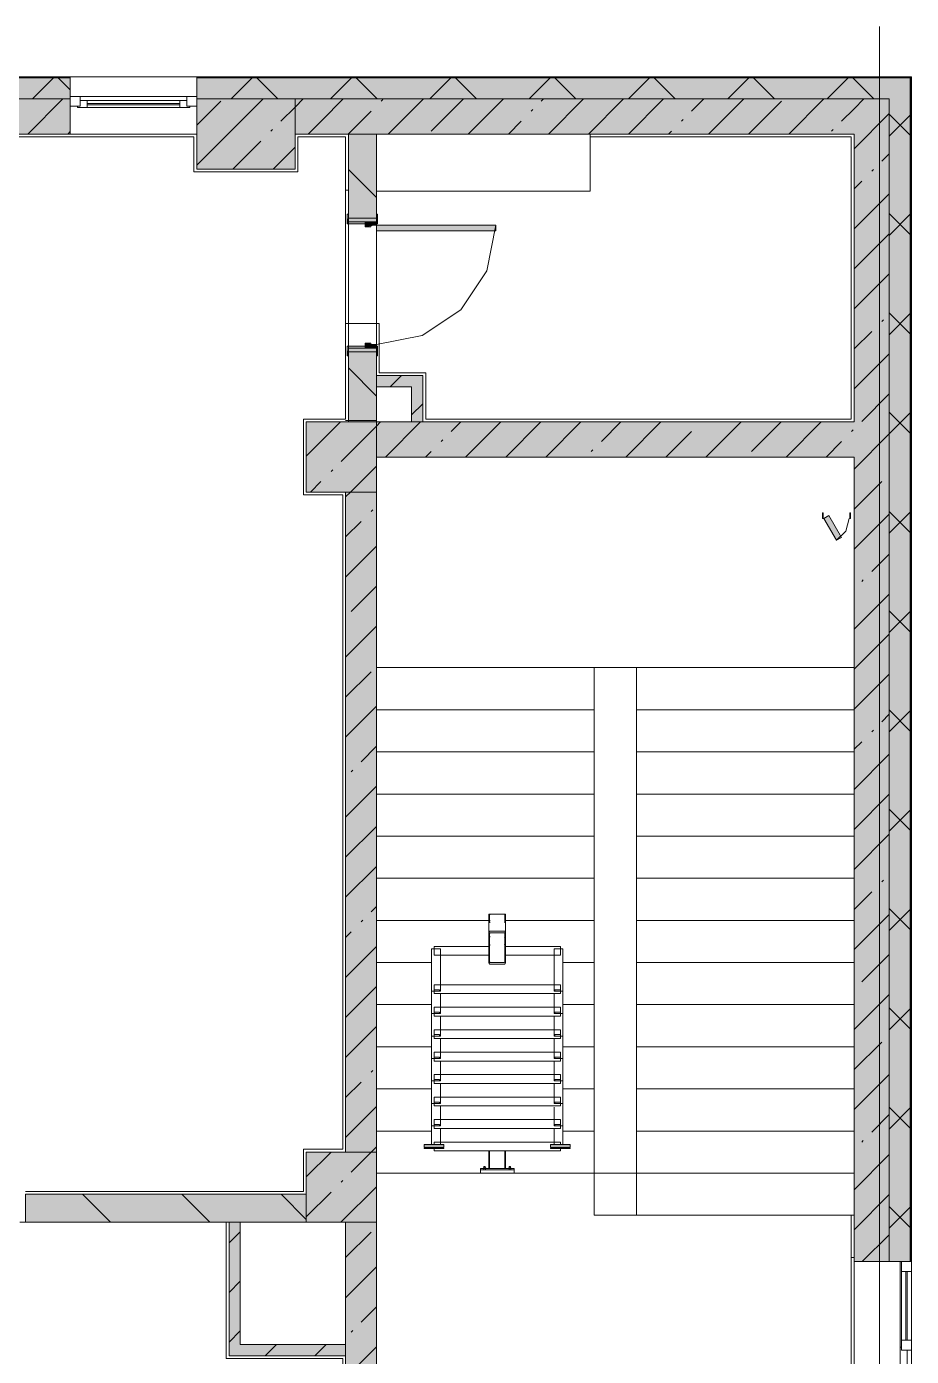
# Model space of a CAD drawing. Header units: millimetres. Extents: x -3817 to 677485, y -22715 to 103890.
# Drawn here: x 24887.7 to 24937.3, y -19505.9 to -19431.3 of the extents above; entities that cross this region are included whole.
import ezdxf

# ---------------------------------------------------------------- set-up
doc = ezdxf.new("R2010")
doc.units = ezdxf.units.MM
doc.layers.add('PDF _Геометрия', color=7, linetype='Continuous', true_color=0x1d1d1d)
doc.layers.add('PDF _Сплошная заливка', color=7, linetype='Continuous', true_color=0xffffff)

msp = doc.modelspace()

# ---------------------------------------------------------------- hatches: boundary and pattern name
at = {"layer": 'PDF _Сплошная заливка', "transparency": 33554559}
h = msp.add_hatch(color=256, dxfattribs=at)
h.paths.add_polyline_path([(24937.206, -19435.375), (24937.206, -19434.194), (24897.209, -19434.194), (24897.209, -19435.375), (24936.025, -19435.375)], flags=0)
h.paths.add_polyline_path([(24872.408, -19435.375), (24872.408, -19434.194), (24861.385, -19434.194), (24861.414, -19435.375), (24868.754, -19435.375)], flags=0)
h.paths.add_polyline_path([(24879.495, -19435.375), (24890.122, -19435.375), (24890.122, -19434.194), (24879.495, -19434.194)], flags=0)
h.paths.add_polyline_path([(24809.812, -19435.375), (24809.812, -19434.194), (24799.576, -19434.194), (24799.576, -19435.375)], flags=0)
h.paths.add_polyline_path([(24781.306, -19435.375), (24792.49, -19435.375), (24792.49, -19434.194), (24781.306, -19434.194)], flags=0)
h.paths.add_polyline_path([(24775.164, -19435.375), (24775.164, -19434.194), (24765.716, -19434.194), (24765.716, -19435.375)], flags=0)
h.paths.add_polyline_path([(24816.898, -19435.375), (24827.131, -19435.375), (24827.131, -19434.194), (24816.898, -19434.194), (24816.898, -19434.688)], flags=0)
h.paths.add_polyline_path([(24685.876, -19435.375), (24685.876, -19434.194), (24685.718, -19434.194), (24685.718, -19435.375)], flags=0)
h.paths.add_polyline_path([(24845.24, -19435.375), (24854.299, -19435.375), (24854.299, -19434.194), (24845.24, -19434.194)], flags=0)
h.paths.add_polyline_path([(24747.606, -19435.375), (24747.606, -19434.194), (24711.859, -19434.194), (24711.859, -19435.375), (24744.85, -19435.375)], flags=0)
h = msp.add_hatch(color=256, dxfattribs=at)
h.paths.add_polyline_path([(24866.897, -19437.343), (24872.408, -19437.343), (24872.408, -19435.375), (24865.322, -19435.375), (24865.322, -19437.343), (24866.798, -19437.343)], flags=0)
h.paths.add_polyline_path([(24854.299, -19437.343), (24854.299, -19435.375), (24845.24, -19435.375), (24845.24, -19437.343), (24854.073, -19437.343)], flags=0)
h.paths.add_polyline_path([(24904.215, -19437.343), (24904.215, -19435.375), (24902.719, -19435.375), (24902.719, -19437.343)], flags=0)
h.paths.add_polyline_path([(24883.435, -19437.343), (24890.122, -19437.343), (24890.122, -19435.375), (24879.495, -19435.375), (24879.495, -19437.343)], flags=0)
h.paths.add_polyline_path([(24765.716, -19437.343), (24775.164, -19437.343), (24775.164, -19435.375), (24765.716, -19435.375)], flags=0)
h.paths.add_polyline_path([(24809.812, -19437.343), (24809.812, -19435.375), (24799.576, -19435.375), (24799.576, -19437.343)], flags=0)
h.paths.add_polyline_path([(24818.67, -19437.343), (24820.044, -19437.343), (24820.044, -19435.375), (24816.898, -19435.375), (24816.898, -19437.343), (24818.572, -19437.343)], flags=0)
h.paths.add_polyline_path([(24792.49, -19437.343), (24792.49, -19435.375), (24787.132, -19435.375), (24787.132, -19437.343)], flags=0)
h.paths.add_polyline_path([(24826.544, -19437.343), (24827.131, -19437.343), (24827.131, -19435.375), (24825.556, -19435.375), (24825.556, -19437.343)], flags=0)
h.paths.add_polyline_path([(24747.606, -19437.343), (24747.606, -19435.375), (24744.85, -19435.375), (24744.85, -19437.343), (24747.567, -19437.343)], flags=0)
for points in [[(24905.457, -19437.343), (24934.056, -19437.343), (24934.056, -19435.375), (24904.215, -19435.375), (24904.215, -19437.343)], [(24909.254, -19451.516), (24909.884, -19451.516), (24909.884, -19450.886), (24907.285, -19450.886), (24907.285, -19451.516)], [(24934.056, -19455.453), (24934.056, -19453.485), (24907.285, -19453.485), (24907.285, -19455.453), (24927.478, -19455.453)]]:
    msp.add_hatch(color=256, dxfattribs=at).paths.add_polyline_path(points)
h = msp.add_hatch(color=256, dxfattribs=at)
h.paths.add_polyline_path([(24936.025, -19605.841), (24937.206, -19605.841), (24937.206, -19543.245), (24936.025, -19543.245), (24936.025, -19604.66)], flags=0)
h.paths.add_polyline_path([(24937.206, -19533.796), (24937.206, -19518.679), (24936.025, -19518.679), (24936.025, -19533.796)], flags=0)
h.paths.add_polyline_path([(24937.206, -19500.57), (24937.206, -19435.375), (24936.025, -19435.375), (24936.025, -19500.57)], flags=0)
at = {"layer": 'PDF _Сплошная заливка', "true_color": 0xe2e2e2, "transparency": 33554559}
msp.add_hatch(color=254, dxfattribs=at).paths.add_polyline_path([(24912.797, -19442.776), (24913.978, -19442.776), (24913.978, -19442.461), (24907.285, -19442.461), (24907.285, -19442.776)])
at = {"layer": 'PDF _Сплошная заливка', "transparency": 33554559}
h = msp.add_hatch(color=256, dxfattribs=at)
h.paths.add_polyline_path([(24905.553, -19522.144), (24907.285, -19522.144), (24907.285, -19518.837), (24905.553, -19518.837), (24905.553, -19521.986)], flags=0)
h.paths.add_polyline_path([(24906.892, -19507.42), (24907.285, -19507.42), (24907.285, -19498.365), (24905.553, -19498.365), (24905.553, -19507.42), (24906.656, -19507.42)], flags=0)
h.paths.add_polyline_path([(24905.648, -19494.428), (24907.285, -19494.428), (24907.285, -19457.421), (24905.553, -19457.421), (24905.553, -19494.428)], flags=0)
h = msp.add_hatch(color=256, dxfattribs=at)
h.paths.add_polyline_path([(24903.349, -19498.365), (24903.349, -19496.79), (24887.605, -19496.79), (24887.605, -19498.365), (24899.648, -19498.365)], flags=0)
h.paths.add_polyline_path([(24861.382, -19498.365), (24861.382, -19496.79), (24825.556, -19496.79), (24825.556, -19498.365), (24854.073, -19498.365)], flags=0)
h.paths.add_polyline_path([(24876.188, -19498.365), (24876.188, -19496.79), (24865.318, -19496.79), (24865.318, -19498.365), (24868.754, -19498.365)], flags=0)
h.paths.add_polyline_path([(24804.061, -19498.365), (24804.061, -19496.79), (24762.172, -19496.79), (24762.172, -19498.365), (24795.349, -19498.365)], flags=0)
h.paths.add_polyline_path([(24821.619, -19498.365), (24821.619, -19496.79), (24815.478, -19496.79), (24815.478, -19498.365)], flags=0)
h.paths.add_polyline_path([(24747.37, -19498.365), (24750.756, -19498.365), (24750.756, -19496.79), (24747.37, -19496.79)], flags=0)

# ---------------------------------------------------------------- linework, layer by layer
at = {"layer": 'PDF _Геометрия', "color": 253, "lineweight": 9, "true_color": 0xaaaaaa}
for points in [[(24935.473, -19618.882), (24935.473, -19525.301), (24935.473, -19524.901), (24935.473, -19431.319)], [(24887.605, -19496.633), (24903.191, -19496.633), (24903.191, -19494.271), (24905.396, -19494.271), (24905.396, -19457.579), (24903.191, -19457.579), (24903.191, -19453.327), (24905.553, -19453.327), (24905.553, -19437.501), (24902.876, -19437.501), (24902.876, -19439.469), (24897.051, -19439.469), (24897.051, -19437.501), (24867.054, -19437.501)], [(24867.054, -19437.501), (24897.051, -19437.501), (24897.051, -19439.469), (24902.876, -19439.469), (24902.876, -19437.501), (24905.553, -19437.501), (24905.553, -19440.493), (24905.711, -19440.493), (24905.553, -19440.493), (24905.553, -19447.973), (24907.443, -19447.973), (24907.443, -19450.729), (24910.041, -19450.729), (24910.041, -19453.327), (24933.899, -19453.327), (24933.899, -19437.501), (24919.253, -19437.501), (24933.899, -19437.501), (24933.899, -19453.327), (24910.041, -19453.327), (24910.041, -19450.729), (24907.443, -19450.729), (24907.443, -19447.973), (24907.285, -19447.973)], [(24919.253, -19437.343), (24919.253, -19440.556), (24919.253, -19437.343), (24907.285, -19437.343), (24907.285, -19440.556), (24919.253, -19440.556), (24907.285, -19440.556)], [(24907.285, -19449.154), (24909.847, -19448.645), (24912.018, -19447.194), (24913.469, -19445.023), (24913.978, -19442.461)], [(24905.711, -19447.973), (24905.553, -19447.973), (24905.553, -19453.327), (24903.191, -19453.327), (24903.191, -19457.579), (24905.396, -19457.579), (24905.396, -19494.271), (24903.191, -19494.271), (24903.191, -19496.633), (24887.605, -19496.633)], [(24907.285, -19453.485), (24909.254, -19453.485)], [(24909.884, -19453.485), (24934.056, -19453.485)], [(24933.781, -19458.898), (24933.591, -19459.606), (24933.072, -19460.125)], [(24907.285, -19495.609), (24913.108, -19495.609)], [(24914.997, -19495.609), (24919.49, -19495.609), (24907.285, -19495.609), (24907.285, -19506.987)], [(24933.891, -19500.333), (24934.056, -19500.333), (24933.891, -19500.333), (24933.891, -19497.971), (24921.852, -19497.971), (24921.852, -19495.609), (24914.997, -19495.609), (24921.852, -19495.609)], [(24933.891, -19520.411), (24933.891, -19497.971), (24919.49, -19497.971), (24919.49, -19495.609)], [(24898.861, -19498.365), (24898.861, -19506.002), (24905.396, -19506.002), (24905.396, -19507.42), (24905.49, -19507.42), (24905.396, -19507.42), (24905.396, -19506.002), (24898.861, -19506.002), (24898.861, -19498.365), (24887.29, -19498.365), (24887.605, -19498.365)], [(24936.647, -19518.679), (24936.647, -19518.27), (24936.647, -19518.679), (24934.056, -19518.679), (24934.056, -19500.57), (24936.647, -19500.57), (24936.647, -19505.388), (24936.647, -19500.57)], [(24934.056, -19518.679), (24934.056, -19500.57)]]:
    msp.add_lwpolyline(points, dxfattribs=at)
at = {"layer": 'PDF _Геометрия', "color": 7, "lineweight": 9}
for points in [[(24892.484, -19434.131), (24890.122, -19434.131), (24890.122, -19435.375), (24890.122, -19437.343), (24879.495, -19437.343), (24879.495, -19435.375), (24890.122, -19435.375), (24890.122, -19437.343), (24897.207, -19437.343)], [(24890.122, -19434.17), (24879.495, -19434.17)], [(24890.122, -19434.194), (24879.495, -19434.194)], [(24888.001, -19435.375), (24889.182, -19434.194)], [(24890.122, -19434.871), (24889.445, -19434.194)], [(24890.122, -19434.131), (24897.209, -19434.131)], [(24909.254, -19453.485), (24907.285, -19453.485), (24907.285, -19455.453), (24934.056, -19455.453), (24934.056, -19500.57), (24936.025, -19500.57), (24937.269, -19500.57), (24937.269, -19435.375), (24937.269, -19434.17), (24937.269, -19434.131), (24897.209, -19434.131), (24897.209, -19435.375), (24897.209, -19434.131), (24894.847, -19434.131)], [(24937.229, -19500.57), (24937.229, -19435.375), (24937.229, -19434.194), (24937.229, -19434.17), (24897.209, -19434.17)], [(24936.647, -19500.57), (24937.206, -19500.57), (24937.206, -19435.375), (24937.206, -19434.194), (24897.209, -19434.194)], [(24899.136, -19435.375), (24900.317, -19434.194)], [(24901.762, -19435.375), (24900.581, -19434.194)], [(24904.703, -19435.375), (24905.884, -19434.194)], [(24907.329, -19435.375), (24906.148, -19434.194)], [(24910.271, -19435.375), (24911.452, -19434.194)], [(24912.897, -19435.375), (24911.716, -19434.194)], [(24915.838, -19435.375), (24917.019, -19434.194)], [(24918.464, -19435.375), (24917.283, -19434.194)], [(24921.406, -19435.375), (24922.587, -19434.194)], [(24924.032, -19435.375), (24922.851, -19434.194)], [(24926.974, -19435.375), (24928.155, -19434.194)], [(24929.6, -19435.375), (24928.419, -19434.194)], [(24932.541, -19435.375), (24933.722, -19434.194)], [(24935.167, -19435.375), (24933.986, -19434.194)], [(24887.737, -19437.343), (24889.705, -19435.375)], [(24897.209, -19435.233), (24890.122, -19435.233)], [(24897.207, -19439.098), (24900.93, -19435.375)], [(24901.928, -19436.622), (24902.719, -19435.831), (24903.175, -19435.375)], [(24903.452, -19437.343), (24904.215, -19436.58), (24905.42, -19435.375)], [(24907.942, -19437.343), (24909.91, -19435.375)], [(24910.347, -19437.183), (24912.155, -19435.375)], [(24912.432, -19437.343), (24914.4, -19435.375)], [(24916.521, -19435.499), (24916.645, -19435.375)], [(24916.922, -19437.343), (24918.89, -19435.375)], [(24919.167, -19437.343), (24921.135, -19435.375)], [(24921.412, -19437.343), (24923.38, -19435.375)], [(24924.94, -19436.06), (24925.625, -19435.375)], [(24925.901, -19437.343), (24927.87, -19435.375)], [(24930.391, -19437.343), (24932.36, -19435.375)], [(24933.358, -19436.622), (24934.056, -19435.924), (24934.605, -19435.375)], [(24890.122, -19435.784), (24890.674, -19435.784)], [(24896.815, -19435.863), (24890.516, -19435.863)], [(24891.067, -19435.863), (24891.067, -19435.469)], [(24891.067, -19435.627), (24896.264, -19435.627)], [(24896.264, -19435.706), (24891.067, -19435.706)], [(24896.264, -19435.863), (24896.264, -19435.469)], [(24896.658, -19435.784), (24897.207, -19435.784)], [(24897.207, -19436.853), (24898.561, -19435.499)], [(24905.697, -19437.343), (24906.98, -19436.06)], [(24907.541, -19435.499), (24907.634, -19435.406)], [(24915.96, -19436.06), (24916.053, -19435.967)], [(24928.146, -19437.343), (24929.991, -19435.499)], [(24914.677, -19437.343), (24915.398, -19436.622)], [(24924.378, -19436.622), (24924.472, -19436.528)], [(24934.056, -19438.169), (24936.025, -19436.2)], [(24937.206, -19437.413), (24936.025, -19436.232)], [(24936.025, -19437.459), (24937.206, -19436.278)], [(24889.982, -19437.343), (24890.122, -19437.203)], [(24901.367, -19437.183), (24901.461, -19437.089)], [(24902.719, -19437.343), (24904.215, -19437.343), (24905.711, -19437.343)], [(24907.285, -19441.831), (24907.285, -19437.343), (24905.711, -19437.343), (24905.711, -19441.831)], [(24907.285, -19437.343), (24934.056, -19437.343), (24934.056, -19453.485), (24909.884, -19453.485)], [(24919.253, -19439.902), (24919.253, -19437.343), (24919.253, -19439.902)], [(24923.657, -19437.343), (24923.817, -19437.183)], [(24932.797, -19437.183), (24932.89, -19437.089)], [(24899.238, -19439.312), (24900.806, -19437.744)], [(24901.483, -19439.312), (24902.719, -19438.076)], [(24935.603, -19438.867), (24936.025, -19438.445)], [(24907.285, -19440.899), (24905.711, -19439.324)], [(24935.042, -19439.428), (24935.135, -19439.334)], [(24919.268, -19440.493), (24919.268, -19439.902), (24919.268, -19440.493)], [(24934.056, -19440.414), (24934.481, -19439.989)], [(24934.056, -19442.659), (24936.025, -19440.69)], [(24905.711, -19442.068), (24907.285, -19442.068)], [(24937.206, -19442.981), (24936.025, -19441.8)], [(24936.025, -19443.027), (24937.206, -19441.846)], [(24905.711, -19449.233), (24905.711, -19442.383)], [(24907.285, -19442.776), (24907.285, -19449.233)], [(24934.056, -19444.904), (24936.025, -19442.935)], [(24934.056, -19447.149), (24936.025, -19445.18)], [(24935.603, -19447.846), (24935.697, -19447.753)], [(24937.206, -19448.549), (24936.025, -19447.368)], [(24936.025, -19448.594), (24937.206, -19447.413)], [(24934.056, -19449.394), (24935.042, -19448.408)], [(24907.285, -19449.548), (24905.711, -19449.548)], [(24905.711, -19449.784), (24905.711, -19453.485), (24907.285, -19453.485), (24907.285, -19451.516), (24909.254, -19451.516), (24909.254, -19453.485), (24909.884, -19453.485), (24909.884, -19451.516), (24909.884, -19450.886), (24907.285, -19450.886), (24907.285, -19449.784)], [(24934.056, -19451.639), (24936.025, -19449.67)], [(24907.285, -19452.034), (24905.711, -19450.459)], [(24907.285, -19450.886), (24907.285, -19451.516)], [(24908.049, -19451.516), (24908.679, -19450.886)], [(24909.254, -19453.095), (24909.884, -19452.465)], [(24934.481, -19453.459), (24936.025, -19451.915)], [(24937.206, -19454.116), (24936.025, -19452.935)], [(24936.025, -19454.162), (24937.206, -19452.981)], [(24903.349, -19455.406), (24905.27, -19453.485)], [(24905.296, -19455.704), (24907.285, -19453.715), (24907.515, -19453.485)], [(24907.285, -19506.987), (24907.285, -19453.406), (24905.553, -19453.406)], [(24907.792, -19455.453), (24909.76, -19453.485)], [(24911.47, -19454.02), (24912.005, -19453.485)], [(24912.282, -19455.453), (24914.25, -19453.485)], [(24914.527, -19455.453), (24916.495, -19453.485)], [(24916.772, -19455.453), (24918.74, -19453.485)], [(24919.888, -19454.581), (24920.985, -19453.485)], [(24921.262, -19455.453), (24923.23, -19453.485)], [(24923.507, -19455.453), (24924.94, -19454.02)], [(24925.752, -19455.453), (24927.72, -19453.485)], [(24928.307, -19455.143), (24929.965, -19453.485)], [(24930.242, -19455.453), (24932.21, -19453.485)], [(24933.92, -19454.02), (24934.013, -19453.927)], [(24910.908, -19454.581), (24911.002, -19454.488)], [(24932.487, -19455.453), (24933.358, -19454.581)], [(24934.056, -19456.129), (24936.025, -19454.16)], [(24919.49, -19495.609), (24914.997, -19495.609), (24919.49, -19495.609), (24919.49, -19493.247), (24919.49, -19490.885), (24919.49, -19488.523), (24919.49, -19486.161), (24919.49, -19483.798), (24919.49, -19481.436), (24919.49, -19479.074), (24919.49, -19476.712), (24919.49, -19474.35), (24919.49, -19471.988), (24919.49, -19469.626), (24919.49, -19467.264), (24921.852, -19467.264), (24934.056, -19467.264), (24934.056, -19455.453), (24907.285, -19455.453), (24907.285, -19467.264), (24919.49, -19467.264), (24907.285, -19467.264), (24907.285, -19469.626), (24907.285, -19471.988), (24907.285, -19474.35), (24907.285, -19476.712), (24907.285, -19479.074), (24907.285, -19481.436), (24907.285, -19483.798), (24907.285, -19486.161), (24907.285, -19488.523), (24907.285, -19490.885), (24907.285, -19493.247), (24910.369, -19493.247), (24907.285, -19493.247)], [(24910.037, -19455.453), (24910.347, -19455.143)], [(24919.327, -19455.143), (24919.42, -19455.049)], [(24904.735, -19456.265), (24904.828, -19456.172)], [(24905.553, -19457.692), (24905.824, -19457.421), (24907.285, -19455.96)], [(24903.579, -19457.421), (24904.173, -19456.826)], [(24934.056, -19458.374), (24935.603, -19456.826)], [(24905.553, -19457.421), (24905.553, -19494.428)], [(24907.285, -19457.421), (24907.285, -19461.839)], [(24906.98, -19458.51), (24907.073, -19458.417)], [(24937.206, -19459.684), (24936.025, -19458.503)], [(24905.553, -19459.937), (24906.418, -19459.071)], [(24934.056, -19460.619), (24936.025, -19458.65)], [(24936.025, -19459.729), (24937.206, -19458.548)], [(24905.553, -19462.182), (24907.285, -19460.449)], [(24935.042, -19461.878), (24936.025, -19460.895)], [(24905.857, -19464.123), (24907.285, -19462.694)], [(24934.481, -19462.439), (24934.574, -19462.346)], [(24934.056, -19465.109), (24936.025, -19463.14)], [(24907.285, -19464.201), (24907.285, -19468.138)], [(24937.206, -19465.251), (24936.025, -19464.07)], [(24936.025, -19465.297), (24937.206, -19464.116)], [(24905.553, -19466.672), (24907.285, -19464.939)], [(24934.056, -19467.354), (24936.025, -19465.385)], [(24905.553, -19468.917), (24906.98, -19467.49)], [(24934.056, -19469.598), (24936.025, -19467.63)], [(24905.553, -19471.162), (24907.285, -19469.429)], [(24937.206, -19470.819), (24936.025, -19469.638)], [(24936.025, -19470.865), (24937.206, -19469.684)], [(24935.603, -19470.296), (24936.025, -19469.875)], [(24907.285, -19470.5), (24907.285, -19474.437)], [(24935.042, -19470.858), (24935.135, -19470.764)], [(24906.418, -19472.541), (24907.285, -19471.674)], [(24934.056, -19471.843), (24934.481, -19471.419)], [(24934.056, -19474.088), (24936.025, -19472.12)], [(24905.857, -19473.103), (24905.951, -19473.009)], [(24905.553, -19475.652), (24907.285, -19473.919)], [(24934.056, -19476.333), (24936.025, -19474.365)], [(24937.206, -19476.386), (24936.025, -19475.205)], [(24936.025, -19476.432), (24937.206, -19475.251)], [(24905.553, -19477.897), (24907.285, -19476.164)], [(24907.285, -19476.799), (24907.285, -19480.736)], [(24934.056, -19478.578), (24936.025, -19476.61)], [(24905.553, -19480.142), (24907.285, -19478.409)], [(24935.603, -19479.276), (24935.697, -19479.183)], [(24934.056, -19480.823), (24935.042, -19479.838)], [(24906.98, -19480.96), (24907.285, -19480.654)], [(24937.206, -19481.954), (24936.025, -19480.773)], [(24936.025, -19482), (24937.206, -19480.819)], [(24906.418, -19481.521), (24906.512, -19481.428)], [(24913.651, -19481.563), (24913.633, -19481.561), (24913.615, -19481.558), (24913.601, -19481.552), (24913.59, -19481.545), (24913.582, -19481.536), (24913.58, -19481.527), (24913.58, -19481.117), (24913.582, -19481.108), (24913.59, -19481.099), (24913.601, -19481.092), (24913.615, -19481.086), (24913.633, -19481.082), (24913.651, -19481.081), (24914.454, -19481.081), (24914.472, -19481.082), (24914.489, -19481.086), (24914.504, -19481.092), (24914.515, -19481.099), (24914.522, -19481.108), (24914.525, -19481.117), (24914.525, -19481.527), (24914.522, -19481.536), (24914.515, -19481.545), (24914.504, -19481.552), (24914.489, -19481.558), (24914.472, -19481.561), (24914.454, -19481.563)], [(24913.58, -19481.117), (24913.58, -19482.172), (24913.58, -19483.748), (24913.581, -19483.775), (24913.585, -19483.801), (24913.592, -19483.825), (24913.601, -19483.846), (24913.612, -19483.863), (24913.624, -19483.876), (24913.637, -19483.884), (24913.651, -19483.887), (24914.454, -19483.887), (24914.468, -19483.884), (24914.481, -19483.876), (24914.493, -19483.863), (24914.504, -19483.846), (24914.513, -19483.825), (24914.519, -19483.801), (24914.523, -19483.775), (24914.525, -19483.748), (24914.525, -19482.172), (24914.525, -19481.117)], [(24913.651, -19481.105), (24913.645, -19481.105), (24913.639, -19481.107), (24913.634, -19481.109), (24913.63, -19481.111), (24913.628, -19481.114), (24913.627, -19481.117), (24913.627, -19481.527), (24913.628, -19481.53), (24913.63, -19481.533), (24913.634, -19481.535), (24913.639, -19481.537), (24913.645, -19481.538), (24913.651, -19481.539)], [(24914.454, -19481.539), (24914.46, -19481.538), (24914.466, -19481.537), (24914.471, -19481.535), (24914.474, -19481.533), (24914.477, -19481.53), (24914.478, -19481.527), (24914.478, -19481.117), (24914.477, -19481.114), (24914.474, -19481.111), (24914.471, -19481.109), (24914.466, -19481.107), (24914.46, -19481.105), (24914.454, -19481.105)], [(24934.056, -19483.068), (24936.025, -19481.1)], [(24905.553, -19482.387), (24905.857, -19482.083)], [(24913.58, -19482.172), (24913.581, -19482.145), (24913.585, -19482.119), (24913.592, -19482.095), (24913.601, -19482.074), (24913.612, -19482.057), (24913.624, -19482.044), (24913.637, -19482.036), (24913.651, -19482.033), (24914.454, -19482.033), (24914.468, -19482.036), (24914.481, -19482.044), (24914.493, -19482.057), (24914.504, -19482.074), (24914.513, -19482.095), (24914.519, -19482.119), (24914.523, -19482.145), (24914.525, -19482.172)], [(24913.633, -19482.342), (24913.651, -19482.341)], [(24914.454, -19482.341), (24914.472, -19482.342)], [(24905.553, -19484.632), (24907.285, -19482.899)], [(24907.285, -19483.098), (24907.285, -19487.516)], [(24910.369, -19483.039), (24910.865, -19483.039), (24910.865, -19485.401), (24910.369, -19485.401), (24910.369, -19483.039), (24910.369, -19485.401)], [(24910.509, -19482.946), (24910.509, -19483.039), (24910.416, -19483.039)], [(24913.58, -19482.786), (24913.58, -19482.377), (24913.58, -19482.899), (24910.509, -19482.899), (24910.509, -19483.395), (24913.58, -19483.395), (24910.865, -19483.395), (24910.865, -19485.045), (24917.24, -19485.045), (24917.24, -19483.395), (24914.525, -19483.395), (24917.596, -19483.395), (24917.596, -19482.899)], [(24913.58, -19482.899), (24910.509, -19482.899)], [(24913.651, -19482.365), (24913.645, -19482.365), (24913.639, -19482.367), (24913.634, -19482.368), (24913.63, -19482.371), (24913.628, -19482.374), (24913.627, -19482.377), (24913.627, -19482.786), (24913.628, -19482.789), (24913.63, -19482.792), (24913.634, -19482.795), (24913.639, -19482.797), (24913.645, -19482.798), (24913.651, -19482.798)], [(24913.651, -19482.823), (24913.633, -19482.821)], [(24914.454, -19482.798), (24914.46, -19482.798), (24914.466, -19482.797), (24914.471, -19482.795), (24914.474, -19482.792), (24914.477, -19482.789), (24914.478, -19482.786), (24914.478, -19482.377), (24914.477, -19482.374), (24914.474, -19482.371), (24914.471, -19482.368), (24914.466, -19482.367), (24914.46, -19482.365), (24914.454, -19482.365)], [(24914.472, -19482.821), (24914.454, -19482.823)], [(24914.525, -19482.899), (24914.525, -19482.377), (24914.525, -19482.786)], [(24914.525, -19482.899), (24917.596, -19482.899), (24914.525, -19482.899)], [(24917.736, -19485.401), (24917.24, -19485.401), (24917.24, -19483.039), (24917.736, -19483.039), (24917.736, -19485.401), (24917.736, -19483.114)], [(24917.689, -19483.039), (24917.596, -19483.039), (24917.596, -19482.946)], [(24934.481, -19484.889), (24936.025, -19483.345)], [(24917.736, -19486.661), (24917.24, -19486.661), (24917.24, -19485.541), (24917.24, -19486.305), (24910.865, -19486.305), (24910.865, -19485.541), (24910.865, -19486.661), (24910.369, -19486.661), (24910.369, -19484.299), (24910.369, -19486.661)], [(24917.736, -19484.299), (24917.736, -19486.661), (24917.736, -19484.299)], [(24905.553, -19486.877), (24907.285, -19485.144)], [(24910.509, -19485.541), (24910.509, -19485.045), (24917.596, -19485.045), (24917.596, -19485.541), (24910.509, -19485.541), (24917.596, -19485.541)], [(24910.865, -19487.516), (24910.865, -19486.801), (24910.865, -19487.921), (24910.369, -19487.921), (24910.369, -19485.559), (24910.369, -19487.921)], [(24910.416, -19485.401), (24910.509, -19485.401), (24910.509, -19485.494)], [(24917.596, -19485.494), (24917.596, -19485.401), (24917.689, -19485.401)], [(24917.736, -19485.559), (24917.736, -19487.921), (24917.736, -19485.559)], [(24934.056, -19487.558), (24936.025, -19485.59)], [(24917.736, -19489.18), (24917.24, -19489.18), (24917.24, -19488.061), (24917.24, -19488.824), (24910.865, -19488.824), (24910.865, -19488.061), (24910.865, -19489.18), (24910.369, -19489.18), (24910.369, -19486.818), (24910.369, -19489.18)], [(24910.416, -19486.661), (24910.509, -19486.661), (24910.509, -19486.754)], [(24910.509, -19486.801), (24910.509, -19486.305), (24917.596, -19486.305), (24917.596, -19486.801), (24910.509, -19486.801), (24917.596, -19486.801)], [(24917.736, -19487.921), (24917.24, -19487.921), (24917.24, -19486.801), (24917.24, -19487.516)], [(24917.596, -19486.754), (24917.596, -19486.661), (24917.689, -19486.661)], [(24917.736, -19486.818), (24917.736, -19489.18), (24917.736, -19486.818)], [(24937.206, -19487.522), (24936.025, -19486.341)], [(24936.025, -19487.567), (24937.206, -19486.386)], [(24905.553, -19489.122), (24907.285, -19487.389)], [(24910.509, -19488.061), (24910.509, -19487.565), (24917.596, -19487.565), (24917.596, -19488.061), (24910.509, -19488.061), (24917.596, -19488.061)], [(24910.865, -19487.565), (24917.24, -19487.565)], [(24917.736, -19490.44), (24917.24, -19490.44), (24917.24, -19489.321), (24917.24, -19490.084), (24910.865, -19490.084), (24910.865, -19489.321), (24910.865, -19490.44), (24910.369, -19490.44), (24910.369, -19488.078), (24910.369, -19490.44)], [(24910.416, -19487.921), (24910.509, -19487.921), (24910.509, -19488.013)], [(24917.596, -19488.013), (24917.596, -19487.921), (24917.689, -19487.921)], [(24917.736, -19488.078), (24917.736, -19490.44), (24917.736, -19488.078)], [(24934.056, -19489.803), (24935.603, -19488.256)], [(24910.509, -19489.321), (24910.509, -19488.824), (24917.596, -19488.824), (24917.596, -19489.321), (24910.509, -19489.321), (24917.596, -19489.321)], [(24917.736, -19491.7), (24917.24, -19491.7), (24917.24, -19490.58), (24917.24, -19491.344), (24910.865, -19491.344), (24910.865, -19490.58), (24910.865, -19491.7), (24910.369, -19491.7), (24910.369, -19489.338), (24910.369, -19491.7)], [(24910.416, -19489.18), (24910.509, -19489.18), (24910.509, -19489.273)], [(24917.596, -19489.273), (24917.596, -19489.18), (24917.689, -19489.18)], [(24917.736, -19489.338), (24917.736, -19491.7), (24917.736, -19489.338)], [(24905.553, -19491.367), (24906.418, -19490.501)], [(24906.98, -19489.94), (24907.073, -19489.847)], [(24910.416, -19490.44), (24910.509, -19490.44), (24910.509, -19490.533)], [(24910.509, -19490.58), (24910.509, -19490.084), (24917.596, -19490.084), (24917.596, -19490.58), (24910.509, -19490.58), (24917.596, -19490.58)], [(24917.596, -19490.533), (24917.596, -19490.44), (24917.689, -19490.44)], [(24934.056, -19492.048), (24936.025, -19490.08)], [(24917.736, -19492.96), (24917.24, -19492.96), (24917.24, -19491.918), (24917.24, -19492.604), (24910.865, -19492.604), (24910.865, -19491.84), (24910.865, -19492.96), (24910.369, -19492.96), (24910.369, -19490.598), (24910.369, -19492.96)], [(24917.736, -19490.598), (24917.736, -19492.96), (24917.736, -19490.598)], [(24905.553, -19493.612), (24907.285, -19491.879)], [(24910.369, -19494.001), (24910.369, -19491.858), (24910.369, -19494.001)], [(24910.416, -19491.7), (24910.509, -19491.7), (24910.509, -19491.793)], [(24910.509, -19491.84), (24910.509, -19491.344), (24917.596, -19491.344), (24917.596, -19491.84), (24910.509, -19491.84), (24917.596, -19491.84)], [(24917.596, -19491.793), (24917.596, -19491.7), (24917.689, -19491.7)], [(24917.736, -19491.918), (24917.736, -19494.001), (24917.736, -19491.918)], [(24937.206, -19493.089), (24936.025, -19491.908)], [(24936.025, -19493.135), (24937.206, -19491.954)], [(24910.509, -19493.1), (24910.509, -19492.604), (24917.596, -19492.604), (24917.596, -19493.1), (24910.509, -19493.1), (24917.596, -19493.1)], [(24935.042, -19493.307), (24936.025, -19492.325)], [(24910.416, -19492.96), (24910.509, -19492.96), (24910.509, -19493.053)], [(24910.865, -19494.001), (24910.865, -19493.1), (24910.865, -19493.864), (24917.24, -19493.864), (24917.24, -19493.1), (24917.24, -19494.001)], [(24917.596, -19493.053), (24917.596, -19492.96), (24917.689, -19492.96)], [(24905.857, -19495.552), (24906.982, -19494.428), (24907.285, -19494.124)], [(24911.06, -19494.028), (24911.06, -19494.161), (24909.958, -19494.161), (24909.958, -19494.028)], [(24910.509, -19494.312), (24910.509, -19494.22), (24909.958, -19494.22), (24909.958, -19494.196), (24910.369, -19494.196)], [(24910.865, -19494.22), (24910.369, -19494.22)], [(24910.416, -19494.22), (24910.509, -19494.22)], [(24910.509, -19494.001), (24910.509, -19493.864), (24917.596, -19493.864), (24917.596, -19494.001)], [(24910.509, -19494.36), (24910.509, -19494.161)], [(24917.596, -19494.161), (24917.596, -19494.36), (24910.509, -19494.36), (24917.596, -19494.36)], [(24918.147, -19494.028), (24918.147, -19494.161), (24917.044, -19494.161), (24917.044, -19494.028)], [(24917.736, -19494.22), (24917.24, -19494.22)], [(24917.736, -19494.196), (24918.147, -19494.196), (24918.147, -19494.22), (24917.596, -19494.22), (24917.596, -19494.312)], [(24917.596, -19494.22), (24917.689, -19494.22)], [(24934.481, -19493.869), (24934.574, -19493.775)], [(24903.349, -19495.816), (24904.737, -19494.428)], [(24913.58, -19494.36), (24913.58, -19495.341)], [(24913.627, -19494.36), (24913.627, -19495.341)], [(24914.478, -19494.36), (24914.478, -19495.341)], [(24914.525, -19495.341), (24914.525, -19494.36)], [(24934.056, -19496.538), (24936.025, -19494.57)], [(24913.108, -19495.514), (24913.108, -19495.609), (24913.108, -19495.341), (24914.997, -19495.341), (24914.997, -19495.609), (24914.997, -19495.514)], [(24913.108, -19495.42), (24914.997, -19495.42)], [(24913.281, -19495.31), (24913.283, -19495.31), (24913.289, -19495.31), (24913.299, -19495.31), (24913.312, -19495.31), (24913.327, -19495.31), (24913.344, -19495.31), (24913.36, -19495.31), (24913.375, -19495.31), (24913.388, -19495.31), (24913.398, -19495.31), (24913.405, -19495.31), (24913.398, -19495.31), (24913.388, -19495.31), (24913.375, -19495.31), (24913.36, -19495.31), (24913.344, -19495.31), (24913.327, -19495.31), (24913.312, -19495.31), (24913.299, -19495.31), (24913.289, -19495.31), (24913.283, -19495.31), (24913.281, -19495.31), (24913.281, -19495.341)], [(24913.297, -19495.42), (24913.297, -19495.341)], [(24913.304, -19495.231), (24913.306, -19495.231), (24913.31, -19495.231), (24913.316, -19495.231), (24913.324, -19495.231), (24913.334, -19495.231), (24913.344, -19495.231), (24913.354, -19495.231), (24913.363, -19495.231), (24913.372, -19495.231), (24913.378, -19495.231), (24913.382, -19495.231), (24913.378, -19495.231), (24913.372, -19495.231), (24913.363, -19495.231), (24913.354, -19495.231), (24913.344, -19495.231), (24913.334, -19495.231), (24913.324, -19495.231), (24913.316, -19495.231), (24913.31, -19495.231), (24913.306, -19495.231), (24913.304, -19495.231), (24913.304, -19495.341)], [(24913.383, -19495.231), (24913.382, -19495.231), (24913.383, -19495.231)], [(24913.383, -19495.341), (24913.383, -19495.231)], [(24913.391, -19495.42), (24913.391, -19495.341)], [(24913.407, -19495.31), (24913.405, -19495.31), (24913.407, -19495.31)], [(24913.407, -19495.341), (24913.407, -19495.31)], [(24914.454, -19495.341), (24913.651, -19495.341)], [(24914.698, -19495.31), (24914.7, -19495.31), (24914.707, -19495.31), (24914.717, -19495.31), (24914.73, -19495.31), (24914.745, -19495.31), (24914.761, -19495.31), (24914.777, -19495.31), (24914.793, -19495.31), (24914.806, -19495.31), (24914.816, -19495.31), (24914.822, -19495.31), (24914.816, -19495.31), (24914.806, -19495.31), (24914.793, -19495.31), (24914.777, -19495.31), (24914.761, -19495.31), (24914.745, -19495.31), (24914.73, -19495.31), (24914.717, -19495.31), (24914.707, -19495.31), (24914.7, -19495.31), (24914.698, -19495.31), (24914.698, -19495.341)], [(24914.714, -19495.42), (24914.714, -19495.341)], [(24914.722, -19495.231), (24914.723, -19495.231), (24914.727, -19495.231), (24914.733, -19495.231), (24914.741, -19495.231), (24914.751, -19495.231), (24914.761, -19495.231), (24914.771, -19495.231), (24914.781, -19495.231), (24914.789, -19495.231), (24914.795, -19495.231), (24914.799, -19495.231), (24914.795, -19495.231), (24914.789, -19495.231), (24914.781, -19495.231), (24914.771, -19495.231), (24914.761, -19495.231), (24914.751, -19495.231), (24914.741, -19495.231), (24914.733, -19495.231), (24914.727, -19495.231), (24914.723, -19495.231), (24914.722, -19495.231), (24914.722, -19495.341)], [(24914.8, -19495.231), (24914.799, -19495.231), (24914.8, -19495.231)], [(24914.8, -19495.341), (24914.8, -19495.231)], [(24914.808, -19495.42), (24914.808, -19495.341)], [(24914.824, -19495.31), (24914.822, -19495.31), (24914.824, -19495.31)], [(24914.824, -19495.341), (24914.824, -19495.31)], [(24905.29, -19498.365), (24907.285, -19496.369)], [(24905.296, -19496.114), (24905.389, -19496.02)], [(24903.349, -19496.79), (24887.605, -19496.79), (24887.605, -19498.365), (24899.018, -19498.365)], [(24892.373, -19498.365), (24890.798, -19496.79)], [(24897.941, -19498.365), (24896.366, -19496.79)], [(24903.349, -19498.205), (24901.934, -19496.79)], [(24903.349, -19498.061), (24904.735, -19496.675)], [(24934.056, -19498.783), (24936.025, -19496.815)], [(24937.206, -19498.657), (24936.025, -19497.476)], [(24936.025, -19498.702), (24937.206, -19497.521)], [(24899.648, -19498.365), (24905.553, -19498.365), (24905.553, -19505.215)], [(24899.018, -19499.52), (24899.648, -19498.89)], [(24905.553, -19500.346), (24906.98, -19498.92)], [(24934.515, -19500.57), (24936.025, -19499.06)], [(24905.553, -19502.591), (24907.285, -19500.859)], [(24934.056, -19518.679), (24934.056, -19500.57)], [(24936.717, -19500.57), (24936.717, -19505.53), (24936.717, -19501.121)], [(24937.269, -19504.113), (24937.269, -19500.57), (24937.269, -19518.679), (24937.269, -19500.57)], [(24899.018, -19502.304), (24899.648, -19501.674)], [(24936.954, -19504.979), (24936.954, -19501.121)], [(24937.032, -19504.979), (24937.032, -19501.121)], [(24937.269, -19501.121), (24937.269, -19518.128)], [(24906.418, -19503.971), (24907.285, -19503.104)], [(24899.018, -19505.087), (24899.648, -19504.457)], [(24905.857, -19504.532), (24905.951, -19504.439)], [(24901.044, -19505.845), (24901.674, -19505.215)], [(24903.828, -19505.845), (24904.458, -19505.215)], [(24905.553, -19507.081), (24907.285, -19505.349)], [(24936.639, -19518.285), (24936.639, -19505.372)], [(24905.553, -19505.845), (24905.553, -19506.987)]]:
    msp.add_lwpolyline(points, dxfattribs=at)
for points in [[(24890.122, -19435.375), (24890.122, -19434.131), (24879.495, -19434.131), (24879.495, -19435.375)], [(24890.674, -19435.233), (24890.674, -19435.784), (24890.122, -19435.784), (24890.122, -19435.233)], [(24897.209, -19435.233), (24897.209, -19435.784), (24896.658, -19435.784), (24896.658, -19435.233)], [(24902.719, -19435.375), (24897.207, -19435.375), (24897.207, -19439.312), (24902.719, -19439.312)], [(24936.025, -19435.375), (24934.056, -19435.375), (24904.215, -19435.375), (24897.209, -19435.375), (24904.215, -19435.375), (24934.056, -19435.375), (24936.025, -19435.375), (24936.025, -19500.57)], [(24890.516, -19435.863), (24896.815, -19435.863), (24896.815, -19435.784), (24896.658, -19435.784), (24896.658, -19435.469), (24890.674, -19435.469), (24890.674, -19435.784), (24890.516, -19435.784)], [(24907.285, -19453.485), (24903.349, -19453.485), (24903.349, -19457.421), (24907.285, -19457.421)], [(24921.852, -19467.264), (24934.056, -19467.264), (24934.056, -19469.626), (24934.056, -19471.988), (24934.056, -19474.35), (24934.056, -19476.712), (24934.056, -19479.074), (24934.056, -19481.436), (24934.056, -19483.798), (24934.056, -19486.161), (24934.056, -19488.523), (24934.056, -19490.885), (24934.056, -19493.247), (24934.056, -19495.609), (24934.056, -19497.971), (24921.852, -19497.971), (24921.852, -19495.609), (24921.852, -19493.247), (24921.852, -19490.885), (24921.852, -19488.523), (24921.852, -19486.161), (24921.852, -19483.798), (24921.852, -19481.436), (24921.852, -19479.074), (24921.852, -19476.712), (24921.852, -19474.35), (24921.852, -19471.988), (24921.852, -19469.626)], [(24919.49, -19469.626), (24907.285, -19469.626)], [(24921.852, -19469.626), (24934.056, -19469.626)], [(24919.49, -19471.988), (24907.285, -19471.988)], [(24921.852, -19471.988), (24934.056, -19471.988)], [(24919.49, -19474.35), (24907.285, -19474.35)], [(24921.852, -19474.35), (24934.056, -19474.35)], [(24919.49, -19476.712), (24907.285, -19476.712)], [(24921.852, -19476.712), (24934.056, -19476.712)], [(24919.49, -19479.074), (24907.285, -19479.074)], [(24921.852, -19479.074), (24934.056, -19479.074)], [(24913.651, -19481.436), (24907.285, -19481.436)], [(24919.49, -19481.436), (24914.454, -19481.436)], [(24921.852, -19481.436), (24934.056, -19481.436)], [(24913.651, -19482.126), (24913.646, -19482.127), (24913.642, -19482.13), (24913.638, -19482.134), (24913.634, -19482.14), (24913.631, -19482.147), (24913.629, -19482.155), (24913.628, -19482.163), (24913.627, -19482.172), (24913.627, -19483.748), (24913.628, -19483.757), (24913.629, -19483.766), (24913.631, -19483.774), (24913.634, -19483.781), (24913.638, -19483.786), (24913.642, -19483.791), (24913.646, -19483.793), (24913.651, -19483.794), (24914.454, -19483.794), (24914.459, -19483.793), (24914.463, -19483.791), (24914.467, -19483.786), (24914.471, -19483.781), (24914.474, -19483.774), (24914.476, -19483.766), (24914.477, -19483.757), (24914.478, -19483.748), (24914.478, -19482.172), (24914.477, -19482.163), (24914.476, -19482.155), (24914.474, -19482.147), (24914.471, -19482.14), (24914.467, -19482.134), (24914.463, -19482.13), (24914.459, -19482.127), (24914.454, -19482.126)], [(24910.369, -19483.798), (24907.285, -19483.798)], [(24919.49, -19483.798), (24917.736, -19483.798)], [(24921.852, -19483.798), (24934.056, -19483.798)], [(24910.509, -19485.401), (24910.509, -19485.322), (24910.824, -19485.322), (24910.824, -19485.401)], [(24917.281, -19485.401), (24917.281, -19485.322), (24917.596, -19485.322), (24917.596, -19485.401)], [(24910.369, -19486.161), (24907.285, -19486.161)], [(24910.509, -19486.661), (24910.509, -19486.582), (24910.824, -19486.582), (24910.824, -19486.661)], [(24917.281, -19486.661), (24917.281, -19486.582), (24917.596, -19486.582), (24917.596, -19486.661)], [(24919.49, -19486.161), (24917.736, -19486.161)], [(24921.852, -19486.161), (24934.056, -19486.161)], [(24910.509, -19487.921), (24910.509, -19487.842), (24910.824, -19487.842), (24910.824, -19487.921)], [(24917.281, -19487.921), (24917.281, -19487.842), (24917.596, -19487.842), (24917.596, -19487.921)], [(24910.369, -19488.523), (24907.285, -19488.523)], [(24919.49, -19488.523), (24917.736, -19488.523)], [(24921.852, -19488.523), (24934.056, -19488.523)], [(24910.509, -19489.18), (24910.509, -19489.102), (24910.824, -19489.102), (24910.824, -19489.18)], [(24917.281, -19489.18), (24917.281, -19489.102), (24917.596, -19489.102), (24917.596, -19489.18)], [(24910.824, -19490.44), (24910.824, -19490.361), (24910.509, -19490.361), (24910.509, -19490.44)], [(24917.281, -19490.361), (24917.281, -19490.44), (24917.596, -19490.44), (24917.596, -19490.361)], [(24910.369, -19490.885), (24907.285, -19490.885)], [(24919.49, -19490.885), (24917.736, -19490.885)], [(24921.852, -19490.885), (24934.056, -19490.885)], [(24910.824, -19491.7), (24910.824, -19491.621), (24910.509, -19491.621), (24910.509, -19491.7)], [(24917.281, -19491.621), (24917.281, -19491.7), (24917.596, -19491.7), (24917.596, -19491.621)], [(24910.824, -19492.96), (24910.824, -19492.881), (24910.509, -19492.881), (24910.509, -19492.96)], [(24917.281, -19492.881), (24917.281, -19492.96), (24917.596, -19492.96), (24917.596, -19492.881)], [(24919.49, -19493.247), (24917.736, -19493.247)], [(24921.852, -19493.247), (24934.056, -19493.247)], [(24911.06, -19494.028), (24911.06, -19494.001), (24909.958, -19494.001), (24909.958, -19494.028)], [(24911.06, -19494.22), (24911.06, -19494.196), (24909.958, -19494.196), (24909.958, -19494.22)], [(24917.044, -19494.001), (24917.044, -19494.028), (24918.147, -19494.028), (24918.147, -19494.001)], [(24917.044, -19494.22), (24918.147, -19494.22), (24918.147, -19494.196), (24917.044, -19494.196)], [(24907.285, -19494.428), (24903.349, -19494.428), (24903.349, -19498.365), (24907.285, -19498.365)], [(24913.108, -19495.609), (24907.285, -19495.609)], [(24921.852, -19495.609), (24934.056, -19495.609)], [(24905.553, -19505.215), (24899.648, -19505.215), (24899.648, -19498.365), (24899.018, -19498.365), (24899.018, -19505.845), (24899.648, -19505.845), (24905.553, -19505.845)], [(24937.269, -19501.121), (24936.717, -19501.121), (24936.717, -19500.57), (24937.269, -19500.57)], [(24936.639, -19505.372), (24936.639, -19518.285), (24936.717, -19518.285), (24936.717, -19518.128), (24937.032, -19518.128), (24937.032, -19505.53), (24936.717, -19505.53), (24936.717, -19505.372)], [(24937.269, -19505.53), (24936.717, -19505.53), (24936.717, -19504.979), (24937.269, -19504.979)]]:
    msp.add_lwpolyline(points, close=True, dxfattribs=at)
at = {"layer": 'PDF _Геометрия', "color": 253, "lineweight": 9, "true_color": 0xaaaaaa}
for points in [[(24905.648, -19442.383), (24905.711, -19442.383), (24905.711, -19441.831), (24905.648, -19441.831)], [(24905.711, -19442.264), (24907.285, -19442.264), (24907.285, -19442.068), (24905.711, -19442.068)], [(24907.285, -19442.383), (24907.348, -19442.383), (24907.348, -19441.831), (24907.285, -19441.831)], [(24905.711, -19442.383), (24906.656, -19442.383), (24906.656, -19442.264), (24905.711, -19442.264)], [(24907.285, -19442.461), (24907.285, -19442.264), (24906.656, -19442.264), (24906.656, -19442.54), (24906.97, -19442.54), (24906.97, -19442.461)], [(24907.278, -19442.383), (24907.285, -19442.383), (24907.285, -19442.264), (24907.278, -19442.264)], [(24913.978, -19442.461), (24907.285, -19442.461), (24907.285, -19442.776), (24913.978, -19442.776)], [(24905.648, -19449.233), (24905.648, -19449.784), (24905.711, -19449.784), (24905.711, -19449.233)], [(24905.711, -19449.233), (24905.711, -19449.351), (24906.656, -19449.351), (24906.656, -19449.233)], [(24905.711, -19449.351), (24905.711, -19449.548), (24907.285, -19449.548), (24907.285, -19449.351)], [(24907.285, -19449.154), (24906.97, -19449.154), (24906.97, -19449.075), (24906.656, -19449.075), (24906.656, -19449.351), (24907.285, -19449.351)], [(24907.278, -19449.233), (24907.278, -19449.351), (24907.285, -19449.351), (24907.285, -19449.233)], [(24907.285, -19449.233), (24907.285, -19449.784), (24907.348, -19449.784), (24907.348, -19449.233)], [(24932.324, -19458.583), (24932.285, -19458.583), (24932.285, -19458.898), (24932.324, -19458.898)], [(24933.072, -19460.125), (24933.345, -19459.968), (24932.636, -19458.74), (24932.363, -19458.898)], [(24933.82, -19458.583), (24933.82, -19458.898), (24933.859, -19458.898), (24933.859, -19458.583)], [(24907.285, -19495.609), (24913.108, -19495.609)]]:
    msp.add_lwpolyline(points, close=True, dxfattribs=at)
at = {"layer": 'PDF _Сплошная заливка', "lineweight": 35, "transparency": 33554559}
for points in [[(24897.207, -19439.312), (24902.719, -19439.312), (24897.207, -19435.375), (24902.719, -19435.375)], [(24936.025, -19500.57), (24936.025, -19435.375), (24934.056, -19500.57), (24934.056, -19435.375)], [(24907.285, -19442.068), (24907.285, -19437.343), (24905.711, -19442.068), (24905.711, -19437.343)], [(24907.285, -19453.485), (24907.285, -19449.548), (24905.711, -19453.485), (24905.711, -19449.548)], [(24909.884, -19453.485), (24909.884, -19451.516), (24909.254, -19453.485), (24909.254, -19451.516)], [(24907.285, -19457.421), (24907.285, -19453.485), (24903.349, -19457.421), (24903.349, -19453.485)], [(24907.285, -19498.365), (24907.285, -19494.428), (24903.349, -19498.365), (24903.349, -19494.428)], [(24899.648, -19505.845), (24899.648, -19498.365), (24899.018, -19505.845), (24899.018, -19498.365)], [(24905.553, -19505.845), (24905.553, -19505.215), (24899.648, -19505.845), (24899.648, -19505.215)]]:
    msp.add_solid(points, dxfattribs=at)
at = {"layer": 'PDF _Сплошная заливка', "color": 254, "lineweight": 35, "true_color": 0xe2e2e2, "transparency": 33554559}
for points in [[(24905.648, -19442.383), (24905.711, -19442.383), (24905.648, -19441.831)], [(24907.285, -19442.383), (24907.348, -19442.383), (24907.285, -19441.831)], [(24906.656, -19442.383), (24906.656, -19442.264), (24905.711, -19442.383), (24905.711, -19442.264)], [(24906.656, -19442.54), (24907.285, -19442.461), (24906.656, -19442.264), (24907.285, -19442.264)], [(24905.648, -19449.784), (24905.711, -19449.784), (24905.648, -19449.233)], [(24906.656, -19449.351), (24906.656, -19449.233), (24905.711, -19449.351), (24905.711, -19449.233)], [(24907.285, -19449.351), (24907.285, -19449.154), (24906.656, -19449.351), (24906.656, -19449.075)], [(24933.072, -19460.125), (24933.345, -19459.968), (24932.363, -19458.898), (24932.636, -19458.74)]]:
    msp.add_solid(points, dxfattribs=at)
at = {"layer": 'PDF _Сплошная заливка', "color": 7, "lineweight": 35, "true_color": 0xfbfbfb, "transparency": 33554559}
for points in [[(24907.285, -19442.264), (24907.285, -19442.068), (24905.711, -19442.264), (24905.711, -19442.068)], [(24907.285, -19449.548), (24907.285, -19449.351), (24905.711, -19449.548), (24905.711, -19449.351)]]:
    msp.add_solid(points, dxfattribs=at)

doc.saveas('drawing.dxf')
